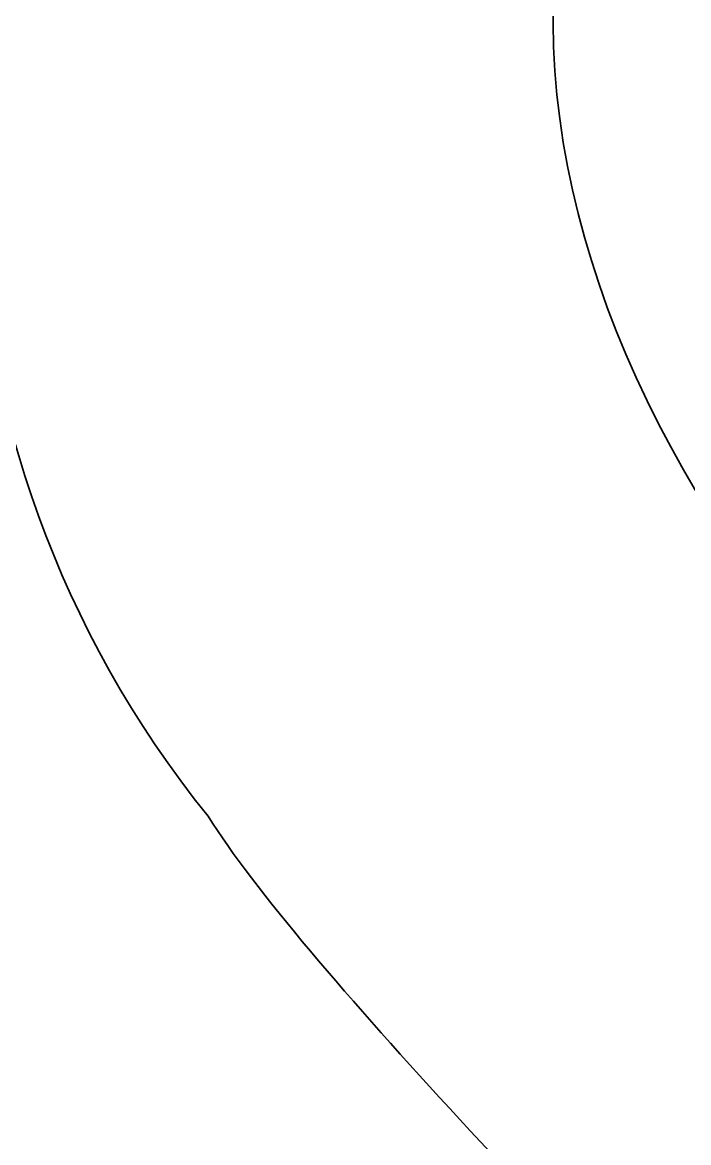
# Model space of a CAD drawing. Header units: inches. Extents: x -3.5 to 26.9, y -12.5 to 13.2.
# Drawn here: x 11.6247 to 11.6935, y -9.3661 to -9.2504 of the extents above; entities that cross this region are included whole.
import ezdxf

# ---------------------------------------------------------------- set-up
doc = ezdxf.new("R2010")
doc.units = ezdxf.units.IN
doc.header["$MEASUREMENT"] = 0
doc.layers.add('Bouquet Lantern - Floral Panels', color=7, linetype='Continuous', lineweight=0)

msp = doc.modelspace()

# ---------------------------------------------------------------- linework, layer by layer
at = {"layer": 'Bouquet Lantern - Floral Panels', "color": 250, "lineweight": 35, "true_color": 0x231f20}
for points, knots in [([(11.78206, -7.69365), (11.774, -7.66976), (11.7497, -7.64879), (11.73136, -7.64879), (11.73136, -7.64879), (11.38636, -7.64879), (11.38636, -7.64879), (11.37011, -7.64879), (11.37859, -7.61906), (11.39386, -7.61906), (11.39386, -7.61906), (11.6465, -7.61906), (11.6465, -7.61906), (11.67928, -7.61906), (11.71275, -7.56767), (11.69261, -7.51156), (11.57984, -7.19642), (11.2022, -6.77267), (10.90622, -6.77267), (10.90622, -6.77267), (10.65053, -6.77267), (10.65053, -6.77267), (10.35761, -6.77267), (9.9965, -7.15531), (9.86789, -7.51156), (9.85095, -7.55851), (9.8872, -7.61906), (9.91817, -7.61906), (9.91817, -7.61906), (10.14803, -7.61906), (10.14803, -7.61906), (10.16359, -7.61906), (10.17109, -7.64879), (10.1547, -7.64879), (10.1547, -7.64879), (9.82984, -7.64879), (9.82984, -7.64879), (9.80789, -7.64879), (9.78456, -7.66629), (9.77678, -7.68684), (9.63678, -8.05629), (9.41636, -8.76115), (9.41636, -9.43004), (9.41636, -10.43198), (9.63678, -11.2824), (9.8565, -11.87323), (9.86942, -11.90753), (9.89553, -11.94017), (9.92428, -11.94017), (9.92428, -11.94017), (10.16414, -11.94017), (10.16414, -11.94017), (10.21456, -11.94017), (10.21567, -11.97323), (10.20081, -11.97323), (10.20081, -11.97323), (9.9815, -11.97323), (9.9815, -11.97323), (9.93734, -11.97323), (9.91095, -12.03642), (9.93511, -12.08406), (10.0265, -12.26295), (10.12164, -12.52656), (10.26234, -12.52337), (10.26234, -12.52337), (11.26192, -12.52337), (11.26192, -12.52337), (11.41567, -12.52434), (11.51525, -12.26628), (11.60442, -12.08198), (11.62734, -12.03462), (11.60039, -11.97323), (11.55706, -11.97323), (11.55706, -11.97323), (11.33706, -11.97323), (11.33706, -11.97323), (11.31956, -11.97323), (11.32261, -11.94017), (11.37275, -11.94017), (11.37275, -11.94017), (11.61345, -11.94017), (11.61345, -11.94017), (11.64761, -11.94017), (11.67859, -11.90198), (11.69234, -11.85976), (11.93886, -11.16226), (12.15622, -10.44115), (12.15622, -9.43003), (12.15622, -8.67281), (11.90761, -8.0667), (11.78206, -7.69365), (11.78206, -7.69365), (11.78206, -7.69365), (11.78206, -7.69365), (11.78206, -7.69365), (11.78206, -7.69365), (11.78206, -7.69365)], [0, 0, 0, 0, 1, 1, 1, 2, 2, 2, 3, 3, 3, 4, 4, 4, 5, 5, 5, 6, 6, 6, 7, 7, 7, 8, 8, 8, 9, 9, 9, 10, 10, 10, 11, 11, 11, 12, 12, 12, 13, 13, 13, 14, 14, 14, 15, 15, 15, 16, 16, 16, 17, 17, 17, 18, 18, 18, 19, 19, 19, 20, 20, 20, 21, 21, 21, 22, 22, 22, 23, 23, 23, 24, 24, 24, 25, 25, 25, 26, 26, 26, 27, 27, 27, 28, 28, 28, 29, 29, 29, 30, 30, 30, 31, 31, 31, 32, 32, 32, 32]), ([(11.64831, -8.26434), (11.65484, -8.27226), (11.66331, -8.27476), (11.67206, -8.27392), (11.73706, -8.4942), (11.81581, -8.81379), (11.84956, -9.16295), (11.839, -9.18712), (11.82067, -9.2442), (11.73845, -9.34934), (11.68442, -9.3024), (11.65886, -9.24948), (11.69942, -9.1949), (11.70386, -9.18879), (11.71359, -9.19073), (11.71553, -9.19809), (11.71581, -9.19906), (11.71609, -9.20004), (11.71636, -9.20115), (11.72039, -9.21684), (11.73678, -9.22587), (11.7522, -9.22101), (11.76636, -9.21656), (11.77497, -9.20212), (11.77178, -9.18754), (11.75775, -9.12281), (11.72595, -9.10906), (11.69484, -9.12295), (11.72359, -9.05809), (11.7047, -8.97503), (11.61928, -8.96184), (11.59053, -8.95781), (11.56164, -8.96976), (11.53997, -8.98767), (11.51386, -8.96615), (11.49914, -8.96254), (11.48275, -8.96004), (11.44775, -8.95781), (11.42081, -8.96712), (11.40164, -8.98309), (11.40317, -8.97892), (11.40442, -8.97462), (11.40553, -8.97017), (11.41914, -8.91504), (11.41747, -8.84365), (11.41706, -8.78295), (11.44456, -8.72573), (11.47345, -8.64323), (11.49747, -8.55045), (11.52817, -8.4317), (11.53484, -8.25448), (11.58928, -8.23323), (11.61622, -8.22267), (11.62359, -8.23434), (11.64845, -8.26448), (11.64845, -8.26448), (11.64831, -8.26448), (11.64831, -8.26448), (11.64831, -8.26448), (11.64831, -8.26434), (11.64831, -8.26434)], [0, 0, 0, 0, 1, 1, 1, 2, 2, 2, 3, 3, 3, 4, 4, 4, 5, 5, 5, 6, 6, 6, 7, 7, 7, 8, 8, 8, 9, 9, 9, 10, 10, 10, 11, 11, 11, 12, 12, 12, 13, 13, 13, 14, 14, 14, 15, 15, 15, 16, 16, 16, 17, 17, 17, 18, 18, 18, 19, 19, 19, 20, 20, 20, 20]), ([(11.58081, -9.74267), (11.48859, -9.86476), (11.49345, -10.07045), (11.56664, -10.20143), (11.54414, -10.23087), (11.51761, -10.26406), (11.49497, -10.29212), (11.49497, -10.29212), (11.49053, -10.21976), (11.49053, -10.21976), (11.48581, -10.16545), (11.4822, -10.10656), (11.47789, -10.05601), (11.47595, -10.03295), (11.44997, -10.02031), (11.43067, -10.03295), (11.41845, -10.04087), (11.41025, -10.05393), (11.40845, -10.06851), (11.39386, -10.18851), (11.37122, -10.28157), (11.35956, -10.3117), (11.3472, -10.34365), (11.32247, -10.35448), (11.31734, -10.33851), (11.30414, -10.29795), (11.30622, -10.19851), (11.30817, -10.1324), (11.31247, -10.07129), (11.31872, -9.98295), (11.32109, -9.94309), (11.32984, -9.86004), (11.27859, -9.77434), (11.20636, -9.75212), (11.23164, -9.74087), (11.25456, -9.71656), (11.27428, -9.68573), (11.31706, -9.61879), (11.339, -9.49893), (11.33942, -9.43976), (11.34803, -9.43934), (11.35678, -9.43823), (11.36539, -9.43684), (11.36789, -9.43684), (11.37164, -9.43712), (11.37539, -9.44267), (11.39331, -9.46976), (11.38678, -9.58129), (11.39872, -9.60337), (11.42858, -9.65823), (11.50983, -9.61462), (11.52664, -9.55198), (11.55178, -9.47837), (11.56442, -9.35309), (11.56136, -9.26573), (11.58275, -9.24545), (11.60956, -9.22004), (11.63136, -9.19934), (11.61428, -9.24226), (11.61261, -9.29379), (11.64386, -9.3324), (11.65331, -9.34754), (11.684, -9.37865), (11.70317, -9.39892), (11.6447, -9.48281), (11.63039, -9.54767), (11.66053, -9.5917), (11.7565, -9.69462), (11.85581, -9.46823), (11.77858, -9.39601), (11.804, -9.3624), (11.83483, -9.32656), (11.8597, -9.28837), (11.864, -9.35698), (11.86636, -9.42628), (11.86636, -9.49587), (11.86636, -9.57698), (11.86428, -9.65656), (11.86053, -9.73476), (11.80803, -9.64656), (11.67386, -9.63628), (11.58095, -9.74295), (11.58095, -9.74295), (11.58095, -9.74267), (11.58095, -9.74267), (11.58095, -9.74267), (11.58095, -9.74267), (11.58095, -9.74267), (11.58095, -9.74267), (11.58081, -9.74267), (11.58081, -9.74267)], [0, 0, 0, 0, 1, 1, 1, 2, 2, 2, 3, 3, 3, 4, 4, 4, 5, 5, 5, 6, 6, 6, 7, 7, 7, 8, 8, 8, 9, 9, 9, 10, 10, 10, 11, 11, 11, 12, 12, 12, 13, 13, 13, 14, 14, 14, 15, 15, 15, 16, 16, 16, 17, 17, 17, 18, 18, 18, 19, 19, 19, 20, 20, 20, 21, 21, 21, 22, 22, 22, 23, 23, 23, 24, 24, 24, 25, 25, 25, 26, 26, 26, 27, 27, 27, 28, 28, 28, 29, 29, 29, 30, 30, 30, 30])]:
    msp.add_open_spline(points, degree=3, knots=knots, dxfattribs=at)

doc.saveas('drawing.dxf')
